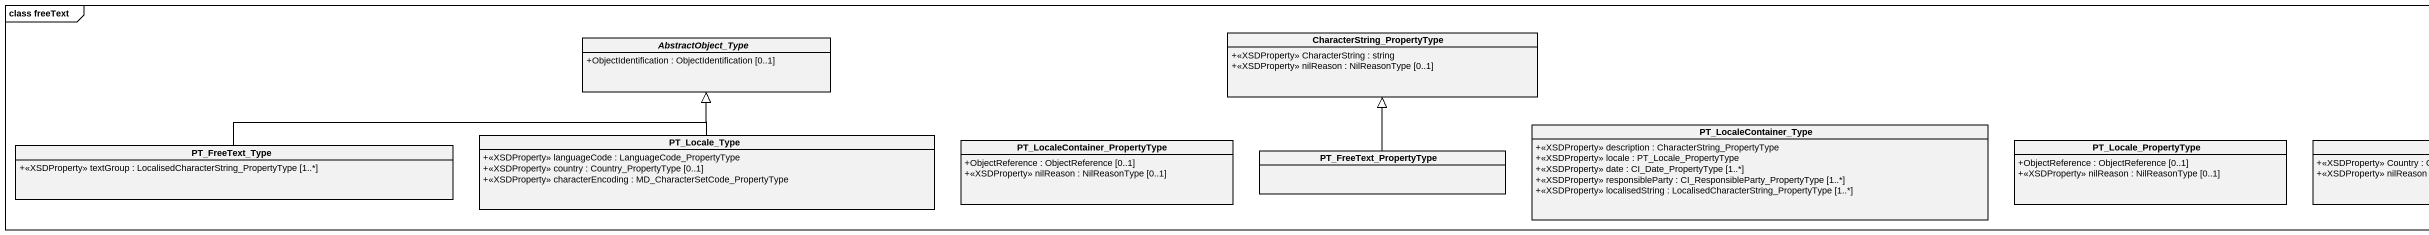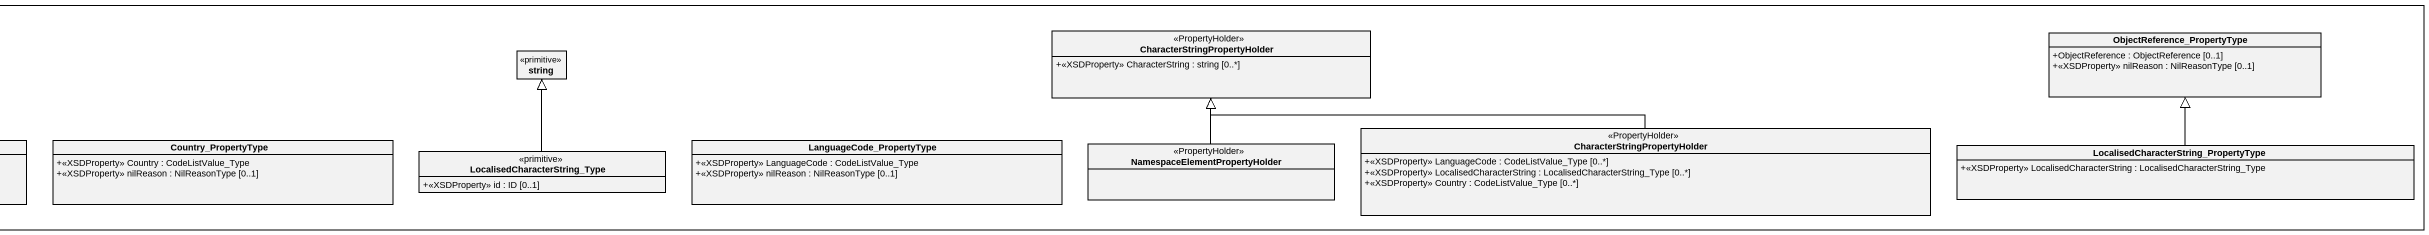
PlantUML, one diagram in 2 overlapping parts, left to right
@startuml
mainframe class freeText
hide circle
hide empty members
skinparam classAttributeIconSize 0
abstract class AbstractObject_Type {
  +ObjectIdentification : ObjectIdentification [0..1]
}
class CharacterString_PropertyType {
  +<<XSDProperty>> CharacterString : string
  +<<XSDProperty>> nilReason : NilReasonType [0..1]
}
class "CharacterStringPropertyHolder" as CharacterStringPropertyHolde <<PropertyHolder>> {
  +<<XSDProperty>> CharacterString : string [0..*]
}
class ObjectReference_PropertyType {
  +ObjectReference : ObjectReference [0..1]
  +<<XSDProperty>> nilReason : NilReasonType [0..1]
}
class string <<primitive>>
class PT_FreeText_Type {
  +<<XSDProperty>> textGroup : LocalisedCharacterString_PropertyType [1..*]
}
class PT_Locale_Type {
  +<<XSDProperty>> languageCode : LanguageCode_PropertyType
  +<<XSDProperty>> country : Country_PropertyType [0..1]
  +<<XSDProperty>> characterEncoding : MD_CharacterSetCode_PropertyType
}
class "PT_LocaleContainer_PropertyType" as PT_LocaleContainer {
  +ObjectReference : ObjectReference [0..1]
  +<<XSDProperty>> nilReason : NilReasonType [0..1]
}
class PT_FreeText_PropertyType
class PT_LocaleContainer_Type {
  +<<XSDProperty>> description : CharacterString_PropertyType
  +<<XSDProperty>> locale : PT_Locale_PropertyType
  +<<XSDProperty>> date : CI_Date_PropertyType [1..*]
  +<<XSDProperty>> responsibleParty : CI_ResponsibleParty_PropertyType [1..*]
  +<<XSDProperty>> localisedString : LocalisedCharacterString_PropertyType [1..*]
}
class PT_Locale_PropertyType {
  +ObjectReference : ObjectReference [0..1]
  +<<XSDProperty>> nilReason : NilReasonType [0..1]
}
class Country_PropertyType {
  +<<XSDProperty>> Country : CodeListValue_Type
  +<<XSDProperty>> nilReason : NilReasonType [0..1]
}
class "LocalisedCharacterString_Type" as LocalisedCharacterString <<primitive>> {
  +<<XSDProperty>> id : ID [0..1]
}
class LanguageCode_PropertyType {
  +<<XSDProperty>> LanguageCode : CodeListValue_Type
  +<<XSDProperty>> nilReason : NilReasonType [0..1]
}
class "NamespaceElementPropertyHolder" as NamespaceElementPropertyHold <<PropertyHolder>>
class "CharacterStringPropertyHolder" as CharacterStringPropertyHolde_2 <<PropertyHolder>> {
  +<<XSDProperty>> LanguageCode : CodeListValue_Type [0..*]
  +<<XSDProperty>> LocalisedCharacterString : LocalisedCharacterString_Type [0..*]
  +<<XSDProperty>> Country : CodeListValue_Type [0..*]
}
class "LocalisedCharacterString_PropertyType" as LocalisedCharacterString_2 {
  +<<XSDProperty>> LocalisedCharacterString : LocalisedCharacterString_Type
}
PT_FreeText_Type -right-|> AbstractObject_Type
PT_Locale_Type -up-|> AbstractObject_Type
PT_FreeText_PropertyType -up-|> CharacterString_PropertyType
LocalisedCharacterString -up-|> string
NamespaceElementPropertyHold -up-|> CharacterStringPropertyHolde
CharacterStringPropertyHolde_2 -left-|> CharacterStringPropertyHolde
LocalisedCharacterString_2 -up-|> ObjectReference_PropertyType
@enduml
